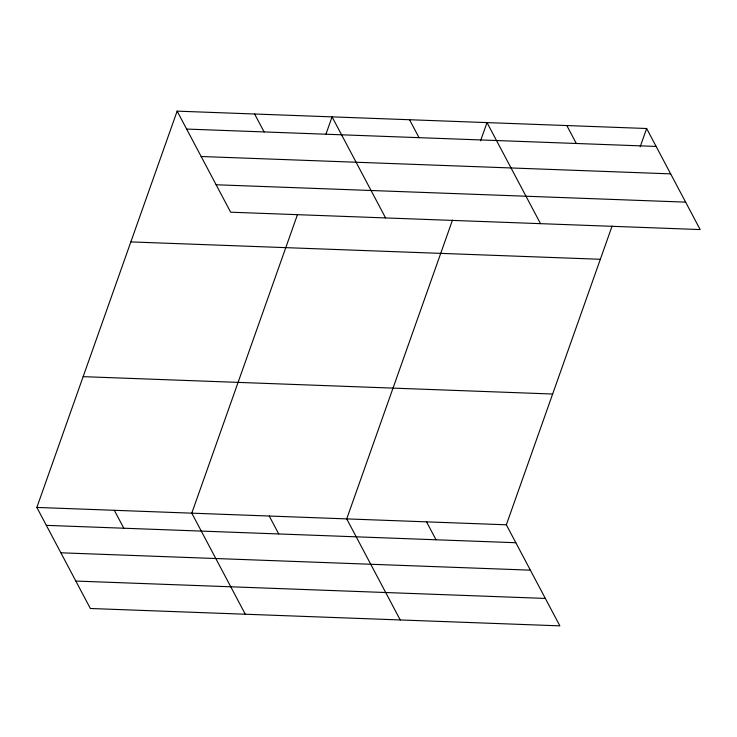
<?xml version="1.0" encoding="UTF-8"?>
<svg xmlns="http://www.w3.org/2000/svg" width="737" height="737" viewBox="0 0 737 737"><rect width="100%" height="100%" fill="white"/><g stroke="black" fill="none" stroke-linecap="round" stroke-linejoin="round"><path stroke-width="1.11" d="M612.106 226.047L506.347 524.799L559.862 625.86L90.356 608.495L36.85 507.434L177.138 111.14L646.644 128.505L700.15 229.566L230.653 212.201L177.138 111.14M297.545 214.412L191.786 513.164L245.292 614.225M326.003 134.014L332.074 116.87L385.589 217.931M452.481 220.142L346.722 518.894L400.228 619.955M480.561 140.822L487.01 122.6L540.525 223.661M640.186 146.727L646.644 128.505M186.636 129.067L656.133 146.433M201.164 156.502L670.661 173.868M216.125 184.766L685.622 202.131M130.845 241.911L600.342 259.277M83.143 376.653L552.639 394.019M36.85 507.434L506.347 524.799M46.339 525.361L515.836 542.727M60.867 552.796L530.364 570.162M75.837 581.06L545.334 598.426M566.827 125.548L576.316 143.475M409.542 119.735L419.031 137.662M254.606 114.005L264.104 131.932M426.53 521.851L436.028 539.77M269.254 516.029L278.743 533.957M114.318 510.299L123.807 528.226"/></g></svg>
